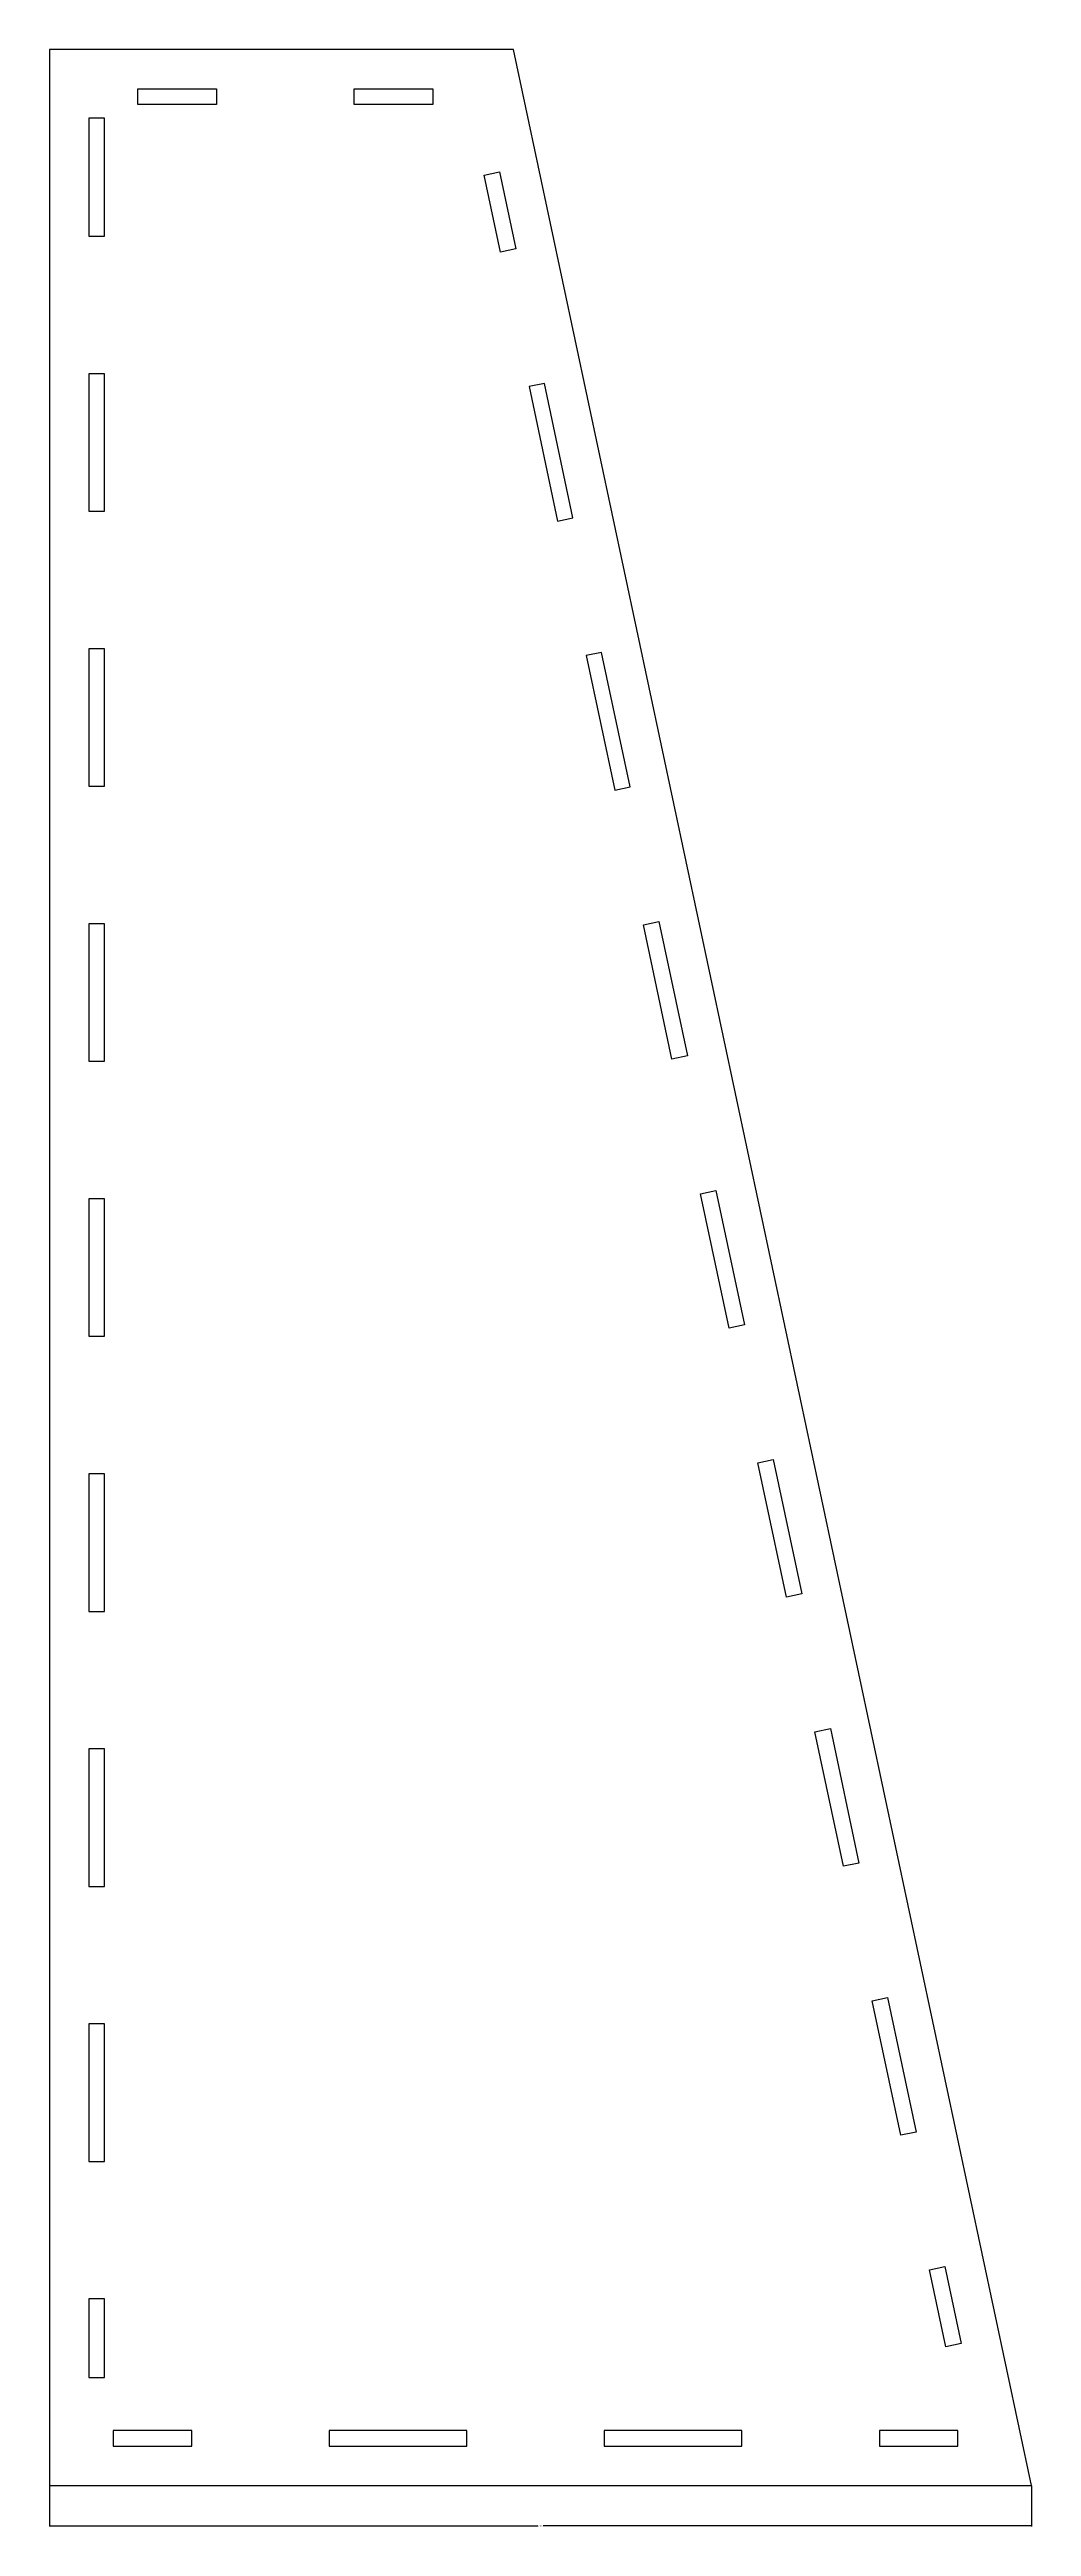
# Model space of a CAD drawing. Extents: x -111 to 2025, y -198 to 5231.
# Drawn here: x -111 to 139, y 4481 to 5111 of the extents above; entities that cross this region are included whole.
import ezdxf

# ---------------------------------------------------------------- set-up
doc = ezdxf.new("R2010")
doc.units = 0
doc.header["$MEASUREMENT"] = 0
doc.layers.get('0').update_dxf_attribs({"linetype": 'CONTINUOUS'})
doc.layers.get('DEFPOINTS').update_dxf_attribs({"linetype": 'CONTINUOUS'})
doc.dimstyles.get("Standard").update_dxf_attribs({"dimtxt": 0.25, "dimasz": 0.18, "dimexe": 0.18, "dimexo": 0.0625, "dimgap": 0.09, "dimtad": 0, "dimtih": 1, "dimtoh": 1, "dimzin": 0, "dimdsep": 46, "dimtxsty": 'Standard', "dimcen": 0.09, "dimadec": 0, "dimazin": 0, "dimtfac": 1, "dimtofl": 0, "dimtmove": 2, "dimatfit": 3, "dimfxl": 1, "dimtolj": 1, "dimtzin": 0, "dimarcsym": 0})

# ---------------------------------------------------------------- blocks, each defined once
blk = doc.blocks.new('*D30')
at = {"color": 0, "lineweight": -2, "transparency": 16777216}
for p, q in [((-111.09, 4491.15), (-111.09, 4480.81)), ((138.79, 4491.15), (138.79, 4480.81)), ((-110.91, 4480.99), (13.14, 4480.99)), ((138.61, 4480.99), (14.57, 4480.99))]:
    blk.add_line(p, q, dxfattribs=at)
at = {"color": 0, "transparency": 16777216}
for points in [[(-110.91, 4481.02), (-110.91, 4480.96), (-111.09, 4480.99)], [(138.61, 4481.02), (138.61, 4480.96), (138.79, 4480.99)]]:
    blk.add_solid(points, dxfattribs=at)
at = {"layer": 'DEFPOINTS', "color": 0, "transparency": 16777216}
for p in [(-111.09, 4491.22), (138.79, 4491.22), (138.79, 4480.99)]:
    blk.add_point(p, dxfattribs=at)
at = {"color": 0, "transparency": 16777216, "insert": (13.85, 4480.99), "char_height": 0.25, "attachment_point": 5}
blk.add_mtext('\\A1;249.88', dxfattribs=at)

msp = doc.modelspace()

# ---------------------------------------------------------------- linework, layer by layer
for points in [[(-111.091, 5111.217), (-111.091, 4491.217), (138.792, 4491.217), (7.007, 5111.217)], [(-68.591, 5097.217), (-88.591, 5097.217), (-88.591, 5101.217), (-68.591, 5101.217)], [(-33.591, 5097.217), (-33.591, 5101.217), (-13.591, 5101.217), (-13.591, 5097.217)], [(-97.091, 5063.717), (-97.091, 5093.717), (-101.091, 5093.717), (-101.091, 5063.717)], [(7.566, 5060.489), (3.654, 5059.657), (-0.504, 5079.22), (3.408, 5080.052)], [(-101.091, 5028.717), (-101.091, 4993.717), (-97.091, 4993.717), (-97.091, 5028.717)], [(14.843, 5026.254), (10.931, 5025.422), (18.208, 4991.187), (22.12, 4992.018)], [(-97.091, 4958.717), (-101.091, 4958.717), (-101.091, 4923.717), (-97.091, 4923.717)], [(29.397, 4957.783), (25.484, 4956.952), (32.761, 4922.716), (36.674, 4923.548)], [(-101.091, 4888.717), (-101.091, 4853.717), (-97.091, 4853.717), (-97.091, 4888.717)], [(51.228, 4855.078), (47.315, 4854.246), (40.038, 4888.481), (43.951, 4889.313)], [(-101.091, 4818.717), (-101.091, 4783.717), (-97.091, 4783.717), (-97.091, 4818.717)], [(65.782, 4786.607), (61.869, 4785.776), (54.592, 4820.011), (58.505, 4820.843)], [(-101.091, 4748.717), (-101.091, 4713.717), (-97.091, 4713.717), (-97.091, 4748.717)], [(80.335, 4718.137), (76.423, 4717.305), (69.146, 4751.541), (73.059, 4752.372)], [(-101.091, 4678.717), (-101.091, 4643.717), (-97.091, 4643.717), (-97.091, 4678.717)], [(94.889, 4649.667), (90.977, 4648.835), (83.7, 4683.07), (87.612, 4683.902)], [(109.443, 4581.196), (105.53, 4580.365), (98.254, 4614.6), (102.166, 4615.432)], [(-101.091, 4608.717), (-101.091, 4573.717), (-97.091, 4573.717), (-97.091, 4608.717)], [(112.807, 4546.13), (116.72, 4546.961), (120.878, 4527.398), (116.966, 4526.567)], [(-97.091, 4538.717), (-101.091, 4538.717), (-101.091, 4518.717), (-97.091, 4518.717)], [(-94.909, 4505.217), (-94.909, 4501.217), (-74.909, 4501.217), (-74.909, 4505.217)], [(-39.909, 4505.217), (-39.909, 4501.217), (-4.909, 4501.217), (-4.909, 4505.217)], [(30.091, 4505.217), (30.091, 4501.217), (65.091, 4501.217), (65.091, 4505.217)], [(120.091, 4501.217), (120.091, 4505.217), (100.091, 4505.217), (100.091, 4501.217)]]:
    msp.add_lwpolyline(points, close=True)

# ---------------------------------------------------------------- dimensions: what is measured, and where the dimension line sits
dim = msp.add_linear_dim(base=(138.792, 4480.988), p1=(-111.091, 4491.217), p2=(138.792, 4491.217), dimstyle='Standard', override={"dimtmove": 0})
dim.commit()
dim.dimension.update_dxf_attribs({"geometry": '*D30', "text_midpoint": (13.851, 4480.988)})

doc.saveas('drawing.dxf')
